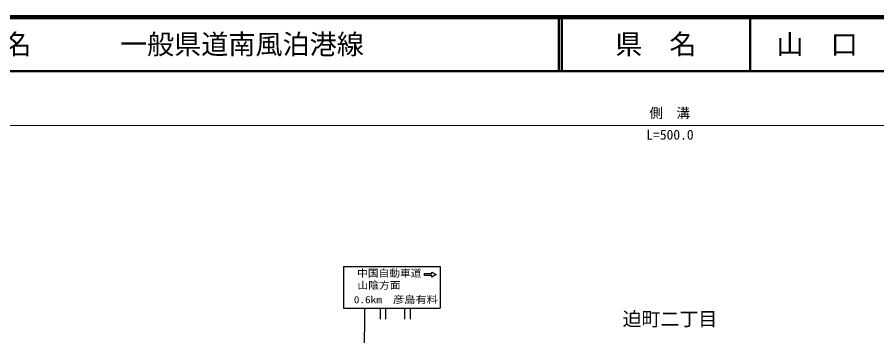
# Model space of a CAD drawing. Units: millimetres, scale not verified. Extents: x 40000 to 680000, y 20000 to 380000.
# Drawn here: x 197765 to 356399, y 321131 to 380000 of the extents above; entities that cross this region are included whole.
import ezdxf
from ezdxf.enums import TextEntityAlignment as Align

# ---------------------------------------------------------------- set-up
doc = ezdxf.new("R2010")
doc.units = ezdxf.units.MM
doc.header["$LTSCALE"] = 1000
doc.layers.add('M-BMK-HTXT', color=7, linetype='Continuous')
doc.layers.add('M-TTL-TXT', color=7, linetype='Continuous')
for name, color, linetype, lineweight in [('M-STR-HTXT', 7, 'Continuous', 13), ('M-STR-STRC', 7, 'Continuous', 25), ('M-TTL', 2, 'Continuous', 140), ('M-TTL-LINE', 7, 'Continuous', 50)]:
    doc.layers.add(name, color=color, linetype=linetype, lineweight=lineweight)
doc.styles.add('ＭＳ ゴシック', font='')
doc.styles.get('ＭＳ ゴシック').set_extended_font_data('MS Gothic')

msp = doc.modelspace()

# ---------------------------------------------------------------- linework, layer by layer
at = {"layer": 'M-STR-HTXT'}
msp.add_line((91175, 360000), (545900, 360000), dxfattribs=at)
at = {"layer": 'M-STR-STRC'}
for p, q in [((257996, 333954), (257983, 326231)), ((257996, 333954), (275823, 333954)), ((275823, 333954), (275823, 326218)), ((272950, 332632), (274283, 332632)), ((272950, 332259), (272950, 332632)), ((274283, 332259), (272950, 332259)), ((274283, 332632), (274283, 332899)), ((274283, 332899), (275083, 332446)), ((275083, 332446), (274283, 331992)), ((274283, 331992), (274283, 332259)), ((257983, 326231), (275823, 326218)), ((261836, 326228), (261585, 262644)), ((264755, 326224), (264755, 324224)), ((265755, 326224), (265755, 324224)), ((269255, 326224), (269255, 324224)), ((270255, 326224), (270255, 324224))]:
    msp.add_line(p, q, dxfattribs=at)
at = {"layer": 'M-TTL'}
msp.add_line((680000, 380000), (40000, 380000), dxfattribs=at)
at = {"layer": 'M-TTL-LINE'}
for p, q in [((297750, 380000), (297750, 370000)), ((298250, 380000), (298250, 370000)), ((333000, 380000), (333000, 370000)), ((40000, 370000), (680000, 370000))]:
    msp.add_line(p, q, dxfattribs=at)

# ---------------------------------------------------------------- texts
at = {"layer": 'M-BMK-HTXT', "style": 'ＭＳ ゴシック'}
msp.add_text('迫町二丁目', height=2566, dxfattribs=at).set_placement((309470, 322197), align=Align.BOTTOM_LEFT)
at = {"layer": 'M-STR-HTXT', "style": 'ＭＳ ゴシック'}
msp.add_text('側\u3000溝', height=1833, dxfattribs=at).set_placement((314430, 360827), align=Align.BOTTOM_LEFT)
msp.add_text('L=500.0', height=1833, dxfattribs=at).set_placement((318228, 356819), align=Align.BOTTOM_CENTER)
at = {"layer": 'M-STR-STRC', "style": 'ＭＳ ゴシック'}
for s, width, p in [('中国自動車道', 1.1, (260494, 331646)), ('山陰方面', 1.1, (260570, 329412)), ('0.6km\u3000彦島有料', 1.15, (259891, 326758))]:
    msp.add_text(s, height=1320, dxfattribs=dict(at, width=width)).set_placement(p, align=Align.BOTTOM_LEFT)
at = {"layer": 'M-TTL-TXT', "style": 'ＭＳ ゴシック'}
for s, p in [('路 線 名', (180380, 375000)), ('一般県道南風泊港線', (216734, 375000))]:
    msp.add_text(s, height=3666, dxfattribs=at).set_placement(p, align=Align.MIDDLE_LEFT)
for s, p in [('県\u3000名', (315625, 375000)), ('山\u3000口\u3000県', (350375, 375000))]:
    msp.add_text(s, height=3666, dxfattribs=at).set_placement(p, align=Align.MIDDLE_CENTER)

doc.saveas('drawing.dxf')
